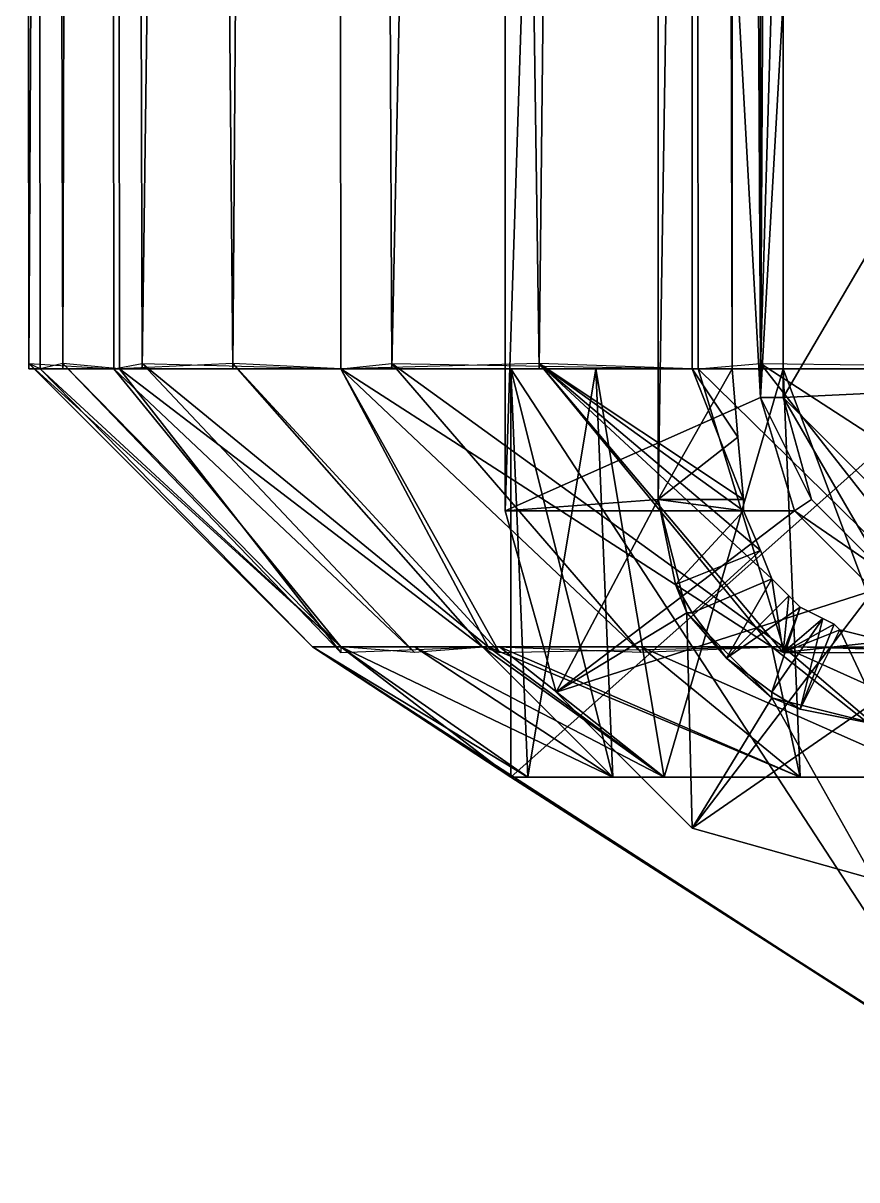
# Model space of a CAD drawing. Header units: metres. Extents: x -0.073 to 0.073, y -0.252 to 0.252.
# Drawn here: x -0.06094 to -0.05175, y -0.10175 to -0.089 of the extents above; entities that cross this region are included whole.
import ezdxf

# ---------------------------------------------------------------- set-up
doc = ezdxf.new("R2010")
doc.units = ezdxf.units.M
for name, color, linetype in [('Object_0045', 9, 'CONTINUOUS'), ('Object_0049', 9, 'CONTINUOUS'), ('Object_0050', 9, 'CONTINUOUS'), ('Object_0051', 9, 'CONTINUOUS'), ('Object_0054', 9, 'CONTINUOUS'), ('Object_0055', 9, 'CONTINUOUS'), ('Object_0061', 9, 'CONTINUOUS'), ('Object_0063', 9, 'CONTINUOUS'), ('Object_0071', 9, 'CONTINUOUS'), ('Object_0080', 9, 'CONTINUOUS'), ('Object_0106', 9, 'CONTINUOUS'), ('Object_0115', 9, 'CONTINUOUS'), ('Object_0119', 9, 'CONTINUOUS'), ('Object_0121', 9, 'CONTINUOUS'), ('Object_0123', 9, 'CONTINUOUS'), ('Object_0127', 9, 'CONTINUOUS'), ('Object_0131', 9, 'CONTINUOUS'), ('Object_0138', 9, 'CONTINUOUS'), ('Object_0144', 9, 'CONTINUOUS'), ('Object_0155', 9, 'CONTINUOUS')]:
    doc.layers.add(name, color=color, linetype=linetype)

msp = doc.modelspace()

# ---------------------------------------------------------------- linework, layer by layer
at = {"layer": 'Object_0045'}
for points in [[(-0.0505, -0.092812, 0.085625), (-0.055563, -0.092812, 0.085625), (-0.049375, -0.092812, 0.079375)], [(-0.054625, -0.092812, 0.079563), (-0.049375, -0.092812, 0.079375), (-0.055563, -0.092812, 0.085625)], [(-0.049375, -0.092812, 0.079375), (-0.054625, -0.092812, 0.079563), (-0.046813, -0.092812, 0.073437)], [(-0.054625, -0.092812, 0.079563), (-0.052563, -0.092812, 0.073688), (-0.046813, -0.092812, 0.073437)], [(-0.0495, -0.092812, 0.068375), (-0.046813, -0.092812, 0.073437), (-0.052563, -0.092812, 0.073688)]]:
    msp.add_3dface(points, dxfattribs=at)
at = {"layer": 'Object_0049'}
for points in [[(-0.060875, -0.09275, 0.085375), (-0.05775, -0.095875, 0.085562), (-0.06075, -0.092812, 0.0875)], [(-0.05775, -0.095875, 0.085562), (-0.060875, -0.09275, 0.085375), (-0.057438, -0.095875, 0.08375)], [(-0.059938, -0.092812, 0.079563), (-0.057438, -0.095875, 0.08375), (-0.060875, -0.09275, 0.085375)], [(-0.06075, -0.092812, 0.0875), (-0.057438, -0.095875, 0.091312), (-0.0605, -0.09275, 0.093062)], [(-0.057438, -0.095875, 0.091312), (-0.06075, -0.092812, 0.0875), (-0.05775, -0.095875, 0.085562)], [(-0.0605, -0.09275, 0.093062), (-0.057438, -0.095937, 0.092563), (-0.059875, -0.092812, 0.095437)], [(-0.057438, -0.095937, 0.092563), (-0.0605, -0.09275, 0.093062), (-0.057438, -0.095875, 0.091312)], [(-0.059625, -0.09275, 0.077688), (-0.056625, -0.095937, 0.0785), (-0.059938, -0.092812, 0.079563)], [(-0.057438, -0.095875, 0.08375), (-0.059938, -0.092812, 0.079563), (-0.056625, -0.095937, 0.0785)], [(-0.059875, -0.092812, 0.095437), (-0.055875, -0.095875, 0.09875), (-0.058625, -0.09275, 0.100562)], [(-0.055875, -0.095875, 0.09875), (-0.059875, -0.092812, 0.095437), (-0.057438, -0.095937, 0.092563)], [(-0.056625, -0.095937, 0.0785), (-0.059625, -0.09275, 0.077688), (-0.055813, -0.095875, 0.076313)], [(-0.057438, -0.092812, 0.071937), (-0.055813, -0.095875, 0.076313), (-0.059625, -0.09275, 0.077688)], [(-0.058625, -0.09275, 0.100562), (-0.055687, -0.095937, 0.0995), (-0.057438, -0.092812, 0.103)], [(-0.055687, -0.095937, 0.0995), (-0.058625, -0.09275, 0.100562), (-0.055875, -0.095875, 0.09875)], [(-0.057438, -0.092812, 0.103), (-0.052687, -0.095875, 0.105688), (-0.05525, -0.09275, 0.107562)], [(-0.056875, -0.09275, 0.070437), (-0.054125, -0.095937, 0.071875), (-0.057438, -0.092812, 0.071937)], [(-0.052687, -0.095875, 0.105688), (-0.057438, -0.092812, 0.103), (-0.055687, -0.095937, 0.0995)], [(-0.055813, -0.095875, 0.076313), (-0.057438, -0.092812, 0.071937), (-0.054125, -0.095937, 0.071875)], [(-0.054125, -0.095937, 0.071875), (-0.056875, -0.09275, 0.070437), (-0.052563, -0.095875, 0.069438)], [(-0.0535, -0.092812, 0.065), (-0.052563, -0.095875, 0.069438), (-0.056875, -0.09275, 0.070437)], [(-0.052687, -0.095125, 0.10725), (-0.052813, -0.094812, 0.1075), (-0.05525, -0.09275, 0.107562)], [(-0.052813, -0.094812, 0.1075), (-0.053, -0.094375, 0.108125), (-0.05525, -0.09275, 0.107562)], [(-0.053, -0.09425, 0.108313), (-0.05525, -0.09275, 0.107562), (-0.053, -0.094375, 0.108125)], [(-0.05525, -0.09275, 0.107562), (-0.053, -0.09425, 0.108313), (-0.053563, -0.092812, 0.110063)], [(-0.05525, -0.09275, 0.107562), (-0.052563, -0.095937, 0.105875), (-0.052687, -0.095125, 0.10725)], [(-0.052563, -0.095937, 0.105875), (-0.05525, -0.09275, 0.107562), (-0.052687, -0.095875, 0.105688)], [(-0.053063, -0.093562, 0.1095), (-0.053563, -0.092812, 0.110063), (-0.053, -0.09425, 0.108313)], [(-0.053563, -0.092812, 0.110063), (-0.053063, -0.093562, 0.1095), (-0.053125, -0.092812, 0.110687)], [(-0.052813, -0.09275, 0.063875), (-0.050313, -0.095937, 0.065813), (-0.0535, -0.092812, 0.065)], [(-0.052563, -0.095875, 0.069438), (-0.0535, -0.092812, 0.065), (-0.050313, -0.095937, 0.065813)], [(-0.050313, -0.095937, 0.065813), (-0.052813, -0.09275, 0.063875), (-0.048, -0.095875, 0.063375)], [(-0.048125, -0.092812, 0.059), (-0.048, -0.095875, 0.063375), (-0.052813, -0.09275, 0.063875)], [(-0.0525, -0.095313, 0.107125), (-0.052687, -0.095125, 0.10725), (-0.052563, -0.095937, 0.105875)], [(-0.052563, -0.095937, 0.105875), (-0.052375, -0.095438, 0.107125), (-0.0525, -0.095313, 0.107125)], [(-0.052375, -0.095438, 0.107125), (-0.052563, -0.095937, 0.105875), (-0.052125, -0.095563, 0.107188)], [(-0.052, -0.095625, 0.107313), (-0.052125, -0.095563, 0.107188), (-0.052563, -0.095937, 0.105875)], [(-0.052563, -0.095937, 0.105875), (-0.051938, -0.095687, 0.107313), (-0.052, -0.095625, 0.107313)], [(-0.051938, -0.095687, 0.107313), (-0.052563, -0.095937, 0.105875), (-0.051438, -0.095812, 0.107875)], [(-0.049563, -0.095937, 0.110125), (-0.051438, -0.095812, 0.107875), (-0.052563, -0.095937, 0.105875)]]:
    msp.add_3dface(points, dxfattribs=at)
at = {"layer": 'Object_0050'}
for points in [[(-0.060063, 0.064063, 0.079563), (-0.060875, -0.092812, 0.085375), (-0.060937, 0.064063, 0.0875)], [(-0.060875, -0.092812, 0.085375), (-0.06075, -0.092812, 0.0875), (-0.060937, 0.064063, 0.0875)], [(-0.0605, -0.092812, 0.093062), (-0.060937, 0.064063, 0.0875), (-0.06075, -0.092812, 0.0875)], [(-0.060937, 0.064063, 0.0875), (-0.0605, -0.092812, 0.093062), (-0.060063, 0.064063, 0.095437)], [(-0.060875, -0.092812, 0.085375), (-0.060063, 0.064063, 0.079563), (-0.059938, -0.092812, 0.079563)], [(-0.0605, -0.092812, 0.093062), (-0.059875, -0.092812, 0.095437), (-0.060063, 0.064063, 0.095437)], [(-0.057563, 0.064063, 0.071875), (-0.059625, -0.092812, 0.077688), (-0.060063, 0.064063, 0.079563)], [(-0.059625, -0.092812, 0.077688), (-0.059938, -0.092812, 0.079563), (-0.060063, 0.064063, 0.079563)], [(-0.058625, -0.092812, 0.100562), (-0.060063, 0.064063, 0.095437), (-0.059875, -0.092812, 0.095437)], [(-0.060063, 0.064063, 0.095437), (-0.058625, -0.092812, 0.100562), (-0.057563, 0.064063, 0.103125)], [(-0.059625, -0.092812, 0.077688), (-0.057563, 0.064063, 0.071875), (-0.057438, -0.092812, 0.071937)], [(-0.058625, -0.092812, 0.100562), (-0.057438, -0.092812, 0.103), (-0.057563, 0.064063, 0.103125)], [(-0.053563, 0.064063, 0.064937), (-0.056875, -0.092812, 0.070437), (-0.057563, 0.064063, 0.071875)], [(-0.056875, -0.092812, 0.070437), (-0.057438, -0.092812, 0.071937), (-0.057563, 0.064063, 0.071875)], [(-0.05525, -0.092812, 0.107562), (-0.057563, 0.064063, 0.103125), (-0.057438, -0.092812, 0.103)], [(-0.057563, 0.064063, 0.103125), (-0.05525, -0.092812, 0.107562), (-0.053563, 0.064063, 0.110063)], [(-0.056875, -0.092812, 0.070437), (-0.053563, 0.064063, 0.064937), (-0.0535, -0.092812, 0.065)], [(-0.053563, -0.092812, 0.110063), (-0.053563, 0.064063, 0.110063), (-0.05525, -0.092812, 0.107562)], [(-0.053125, -0.092812, 0.110687), (-0.053125, -0.042563, 0.110687), (-0.053563, 0.064063, 0.110063)], [(-0.048188, 0.064063, 0.058938), (-0.052813, -0.092812, 0.063875), (-0.053563, 0.064063, 0.064937)], [(-0.052813, -0.092812, 0.063875), (-0.0535, -0.092812, 0.065), (-0.053563, 0.064063, 0.064937)], [(-0.053563, 0.064063, 0.110063), (-0.053563, -0.092812, 0.110063), (-0.053125, -0.092812, 0.110687)], [(-0.052813, -0.092812, 0.063875), (-0.048188, 0.064063, 0.058938), (-0.048125, -0.092812, 0.059)]]:
    msp.add_3dface(points, dxfattribs=at)
at = {"layer": 'Object_0051'}
for points in [[(-0.05775, -0.095875, 0.085562), (-0.055563, -0.097312, 0.089375), (-0.057438, -0.095875, 0.091312)], [(-0.055563, -0.097312, 0.089375), (-0.05775, -0.095875, 0.085562), (-0.0505, -0.100562, 0.089375)], [(-0.05775, -0.095875, 0.085562), (-0.055563, -0.097312, 0.085625), (-0.0505, -0.100562, 0.089375)], [(-0.055563, -0.097312, 0.085625), (-0.05775, -0.095875, 0.085562), (-0.055375, -0.097312, 0.083937)], [(-0.057438, -0.095875, 0.08375), (-0.055375, -0.097312, 0.083937), (-0.05775, -0.095875, 0.085562)], [(-0.057438, -0.095875, 0.092563), (-0.054438, -0.097312, 0.095437), (-0.055875, -0.095875, 0.09875)], [(-0.054438, -0.097312, 0.095437), (-0.057438, -0.095875, 0.092563), (-0.055375, -0.097312, 0.091063)], [(-0.057438, -0.095875, 0.091312), (-0.055375, -0.097312, 0.091063), (-0.057438, -0.095875, 0.092563)], [(-0.055375, -0.097312, 0.091063), (-0.057438, -0.095875, 0.091312), (-0.055563, -0.097312, 0.089375)], [(-0.055375, -0.097312, 0.083937), (-0.057438, -0.095875, 0.08375), (-0.054438, -0.097312, 0.079563)], [(-0.056625, -0.095875, 0.0785), (-0.054438, -0.097312, 0.079563), (-0.057438, -0.095875, 0.08375)], [(-0.054438, -0.097312, 0.079563), (-0.056625, -0.095875, 0.0785), (-0.053875, -0.097312, 0.076938)], [(-0.055813, -0.095875, 0.076313), (-0.053875, -0.097312, 0.076938), (-0.056625, -0.095875, 0.0785)], [(-0.055875, -0.095875, 0.09875), (-0.053875, -0.097312, 0.098062), (-0.055687, -0.095875, 0.0995)], [(-0.053875, -0.097312, 0.098062), (-0.055875, -0.095875, 0.09875), (-0.054438, -0.097312, 0.095437)], [(-0.053875, -0.097312, 0.076938), (-0.055813, -0.095875, 0.076313), (-0.052375, -0.097312, 0.073812)], [(-0.054125, -0.095875, 0.071875), (-0.052375, -0.097312, 0.073812), (-0.055813, -0.095875, 0.076313)], [(-0.055687, -0.095875, 0.0995), (-0.052375, -0.097312, 0.101188), (-0.052687, -0.095875, 0.105688)], [(-0.052375, -0.097312, 0.101188), (-0.055687, -0.095875, 0.0995), (-0.053875, -0.097312, 0.098062)], [(-0.052375, -0.097312, 0.073812), (-0.054125, -0.095875, 0.071875), (-0.050875, -0.097312, 0.070437)], [(-0.052563, -0.095875, 0.069438), (-0.050875, -0.097312, 0.070437), (-0.054125, -0.095875, 0.071875)], [(-0.052687, -0.095875, 0.105688), (-0.050875, -0.097312, 0.104563), (-0.052563, -0.095875, 0.105875)], [(-0.050875, -0.097312, 0.104563), (-0.052687, -0.095875, 0.105688), (-0.052375, -0.097312, 0.101188)], [(-0.052563, -0.095875, 0.105875), (-0.049375, -0.097312, 0.1065), (-0.049563, -0.095937, 0.110125)], [(-0.049375, -0.097312, 0.1065), (-0.052563, -0.095875, 0.105875), (-0.050875, -0.097312, 0.104563)], [(-0.050875, -0.097312, 0.070437), (-0.052563, -0.095875, 0.069438), (-0.049375, -0.097312, 0.0685)], [(-0.050313, -0.095875, 0.065813), (-0.049375, -0.097312, 0.0685), (-0.052563, -0.095875, 0.069438)], [(-0.048625, -0.10175, 0.089375), (-0.055563, -0.097312, 0.085625), (-0.0505, -0.100562, 0.085625)], [(-0.048625, -0.10175, 0.089375), (-0.0505, -0.100562, 0.089375), (-0.055563, -0.097312, 0.085625)]]:
    msp.add_3dface(points, dxfattribs=at)
at = {"layer": 'Object_0054'}
for points in [[(-0.053938, -0.09425, 0.12625), (-0.053, -0.094375, 0.108125), (-0.05375, -0.095188, 0.126188)], [(-0.053, -0.094375, 0.108125), (-0.053938, -0.09425, 0.12625), (-0.053, -0.09425, 0.108313)], [(-0.052813, -0.094812, 0.1075), (-0.05375, -0.095188, 0.126188), (-0.053, -0.094375, 0.108125)], [(-0.05375, -0.095188, 0.126188), (-0.052813, -0.094812, 0.1075), (-0.053563, -0.0955, 0.126188)], [(-0.052687, -0.095125, 0.10725), (-0.053563, -0.0955, 0.126188), (-0.052813, -0.094812, 0.1075)], [(-0.053563, -0.0955, 0.126188), (-0.052687, -0.095125, 0.10725), (-0.053188, -0.096, 0.126188)], [(-0.0525, -0.095313, 0.107125), (-0.053188, -0.096, 0.126188), (-0.052687, -0.095125, 0.10725)], [(-0.052375, -0.095438, 0.107125), (-0.053188, -0.096, 0.126188), (-0.0525, -0.095313, 0.107125)], [(-0.053188, -0.096, 0.126188), (-0.052375, -0.095438, 0.107125), (-0.052687, -0.096375, 0.126188)], [(-0.052125, -0.095563, 0.107188), (-0.052687, -0.096375, 0.126188), (-0.052375, -0.095438, 0.107125)], [(-0.052687, -0.096375, 0.126188), (-0.052125, -0.095563, 0.107188), (-0.052375, -0.096563, 0.126188)], [(-0.052, -0.095625, 0.107313), (-0.052375, -0.096563, 0.126188), (-0.052125, -0.095563, 0.107188)], [(-0.051938, -0.095687, 0.107313), (-0.052375, -0.096563, 0.126188), (-0.052, -0.095625, 0.107313)], [(-0.052375, -0.096563, 0.126188), (-0.051938, -0.095687, 0.107313), (-0.051438, -0.09675, 0.12625)], [(-0.051438, -0.095812, 0.107875), (-0.051438, -0.09675, 0.12625), (-0.051938, -0.095687, 0.107313)]]:
    msp.add_3dface(points, dxfattribs=at)
at = {"layer": 'Object_0055'}
for points in [[(-0.053938, -0.09425, 0.12625), (-0.053938, -0.042563, 0.12625), (-0.053125, -0.042563, 0.110687)], [(-0.053125, -0.042563, 0.110687), (-0.053125, -0.092812, 0.110687), (-0.053938, -0.09425, 0.12625)], [(-0.053063, -0.093562, 0.1095), (-0.053938, -0.09425, 0.12625), (-0.053125, -0.092812, 0.110687)], [(-0.053938, -0.09425, 0.12625), (-0.053063, -0.093562, 0.1095), (-0.053, -0.09425, 0.108313)]]:
    msp.add_3dface(points, dxfattribs=at)
at = {"layer": 'Object_0061'}
for points in [[(-0.055625, -0.094375, 0.132812), (-0.055063, -0.096375, 0.129375), (-0.055063, -0.096375, 0.132812)], [(-0.055063, -0.096375, 0.129375), (-0.055625, -0.094375, 0.132812), (-0.055625, -0.094375, 0.129375)], [(-0.055063, -0.096375, 0.132812), (-0.053563, -0.097875, 0.129375), (-0.053563, -0.097875, 0.132812)], [(-0.053563, -0.097875, 0.129375), (-0.055063, -0.096375, 0.132812), (-0.055063, -0.096375, 0.129375)], [(-0.051562, -0.098437, 0.129375), (-0.051562, -0.098437, 0.132812), (-0.053563, -0.097875, 0.132812)], [(-0.051562, -0.098437, 0.129375), (-0.053563, -0.097875, 0.132812), (-0.053563, -0.097875, 0.129375)]]:
    msp.add_3dface(points, dxfattribs=at)
at = {"layer": 'Object_0063'}
for points in [[(-0.055625, -0.0425, 0.129375), (-0.055625, -0.094375, 0.129375), (-0.055625, -0.0425, 0.132812)], [(-0.055625, -0.094375, 0.132812), (-0.055625, -0.0425, 0.132812), (-0.055625, -0.094375, 0.129375)]]:
    msp.add_3dface(points, dxfattribs=at)
at = {"layer": 'Object_0071'}
for points in [[(-0.053938, -0.09425, 0.12625), (-0.05375, -0.095188, 0.126188), (-0.053938, -0.09425, 0.129375)], [(-0.053625, -0.0955, 0.129375), (-0.053938, -0.09425, 0.129375), (-0.05375, -0.095188, 0.126188)], [(-0.05375, -0.095188, 0.126188), (-0.053563, -0.0955, 0.126188), (-0.053625, -0.0955, 0.129375)], [(-0.053188, -0.096, 0.126188), (-0.053625, -0.0955, 0.129375), (-0.053563, -0.0955, 0.126188)], [(-0.053625, -0.0955, 0.129375), (-0.053188, -0.096, 0.126188), (-0.052687, -0.096438, 0.129375)], [(-0.053188, -0.096, 0.126188), (-0.052687, -0.096375, 0.126188), (-0.052687, -0.096438, 0.129375)], [(-0.052375, -0.096563, 0.126188), (-0.052687, -0.096438, 0.129375), (-0.052687, -0.096375, 0.126188)], [(-0.052687, -0.096438, 0.129375), (-0.052375, -0.096563, 0.126188), (-0.051438, -0.09675, 0.129375)], [(-0.051438, -0.09675, 0.12625), (-0.051438, -0.09675, 0.129375), (-0.052375, -0.096563, 0.126188)]]:
    msp.add_3dface(points, dxfattribs=at)
at = {"layer": 'Object_0080'}
for points in [[(-0.0505, -0.092812, 0.089375), (-0.055563, -0.092812, 0.089375), (-0.0505, -0.100562, 0.089375)], [(-0.055563, -0.097312, 0.089375), (-0.0505, -0.100562, 0.089375), (-0.055563, -0.092812, 0.089375)]]:
    msp.add_3dface(points, dxfattribs=at)
at = {"layer": 'Object_0106'}
for points in [[(-0.055563, -0.092812, 0.085625), (-0.0505, -0.092812, 0.085625), (-0.055563, -0.097312, 0.085625)], [(-0.0505, -0.100562, 0.085625), (-0.055563, -0.097312, 0.085625), (-0.0505, -0.092812, 0.085625)]]:
    msp.add_3dface(points, dxfattribs=at)
at = {"layer": 'Object_0115'}
for points in [[(-0.052563, -0.08875, 0.137187), (-0.052563, -0.093125, 0.137187), (-0.05, -0.08875, 0.137187)], [(-0.045938, -0.092812, 0.137187), (-0.05, -0.08875, 0.137187), (-0.052563, -0.093125, 0.137187)], [(-0.052563, -0.093125, 0.137187), (-0.050313, -0.095375, 0.137187), (-0.045938, -0.092812, 0.137187)], [(-0.050313, -0.095375, 0.137187), (-0.052563, -0.093125, 0.137187), (-0.051438, -0.095062, 0.137187)], [(-0.05225, -0.09425, 0.137187), (-0.051438, -0.095062, 0.137187), (-0.052563, -0.093125, 0.137187)]]:
    msp.add_3dface(points, dxfattribs=at)
at = {"layer": 'Object_0119'}
for points in [[(-0.055563, -0.092812, 0.085625), (-0.055563, -0.097312, 0.085625), (-0.055375, -0.097312, 0.083937)], [(-0.055563, -0.092812, 0.085625), (-0.055375, -0.097312, 0.083937), (-0.054625, -0.092812, 0.079563)], [(-0.055375, -0.097312, 0.083937), (-0.054438, -0.097312, 0.079563), (-0.054625, -0.092812, 0.079563)], [(-0.053875, -0.097312, 0.076938), (-0.054625, -0.092812, 0.079563), (-0.054438, -0.097312, 0.079563)], [(-0.054625, -0.092812, 0.079563), (-0.053875, -0.097312, 0.076938), (-0.052563, -0.092812, 0.073688)], [(-0.053875, -0.097312, 0.076938), (-0.052375, -0.097312, 0.073812), (-0.052563, -0.092812, 0.073688)], [(-0.050875, -0.097312, 0.070437), (-0.052563, -0.092812, 0.073688), (-0.052375, -0.097312, 0.073812)], [(-0.052563, -0.092812, 0.073688), (-0.050875, -0.097312, 0.070437), (-0.0495, -0.092812, 0.068375)]]:
    msp.add_3dface(points, dxfattribs=at)
at = {"layer": 'Object_0121'}
for points in [[(-0.055563, -0.092812, 0.089375), (-0.0505, -0.092812, 0.089375), (-0.054625, -0.092812, 0.095437)], [(-0.049375, -0.092812, 0.095625), (-0.054625, -0.092812, 0.095437), (-0.0505, -0.092812, 0.089375)], [(-0.054625, -0.092812, 0.095437), (-0.049375, -0.092812, 0.095625), (-0.052563, -0.092812, 0.101312)], [(-0.046813, -0.092812, 0.101563), (-0.052563, -0.092812, 0.101312), (-0.049375, -0.092812, 0.095625)], [(-0.052563, -0.092812, 0.101312), (-0.046813, -0.092812, 0.101563), (-0.0495, -0.092812, 0.106625)]]:
    msp.add_3dface(points, dxfattribs=at)
at = {"layer": 'Object_0123'}
for points in [[(-0.054625, -0.092812, 0.095437), (-0.054438, -0.097312, 0.095437), (-0.055563, -0.092812, 0.089375)], [(-0.055375, -0.097312, 0.091063), (-0.055563, -0.092812, 0.089375), (-0.054438, -0.097312, 0.095437)], [(-0.055563, -0.092812, 0.089375), (-0.055375, -0.097312, 0.091063), (-0.055563, -0.097312, 0.089375)], [(-0.052563, -0.092812, 0.101312), (-0.053875, -0.097312, 0.098062), (-0.054625, -0.092812, 0.095437)], [(-0.054438, -0.097312, 0.095437), (-0.054625, -0.092812, 0.095437), (-0.053875, -0.097312, 0.098062)], [(-0.053875, -0.097312, 0.098062), (-0.052563, -0.092812, 0.101312), (-0.052375, -0.097312, 0.101188)], [(-0.0495, -0.092812, 0.106625), (-0.050875, -0.097312, 0.104563), (-0.052563, -0.092812, 0.101312)], [(-0.050875, -0.097312, 0.104563), (-0.052375, -0.097312, 0.101188), (-0.052563, -0.092812, 0.101312)]]:
    msp.add_3dface(points, dxfattribs=at)
at = {"layer": 'Object_0127'}
for points in [[(-0.052438, -0.094375, 0.132812), (-0.05225, -0.09425, 0.137187), (-0.052813, -0.093125, 0.132812)], [(-0.052563, -0.093125, 0.137187), (-0.052813, -0.093125, 0.132812), (-0.05225, -0.09425, 0.137187)], [(-0.05225, -0.09425, 0.137187), (-0.052438, -0.094375, 0.132812), (-0.051438, -0.095062, 0.137187)], [(-0.051562, -0.09525, 0.132812), (-0.051438, -0.095062, 0.137187), (-0.052438, -0.094375, 0.132812)]]:
    msp.add_3dface(points, dxfattribs=at)
at = {"layer": 'Object_0131'}
for points in [[(-0.053938, -0.09425, 0.129375), (-0.053938, -0.042563, 0.129375), (-0.053938, -0.09425, 0.12625)], [(-0.053938, -0.042563, 0.12625), (-0.053938, -0.09425, 0.12625), (-0.053938, -0.042563, 0.129375)]]:
    msp.add_3dface(points, dxfattribs=at)
at = {"layer": 'Object_0138'}
for points in [[(-0.052813, -0.04375, 0.132812), (-0.052813, -0.093125, 0.132812), (-0.052563, -0.048125, 0.137187)], [(-0.052563, -0.08875, 0.137187), (-0.052563, -0.048125, 0.137187), (-0.052813, -0.093125, 0.132812)], [(-0.052813, -0.093125, 0.132812), (-0.052563, -0.093125, 0.137187), (-0.052563, -0.08875, 0.137187)]]:
    msp.add_3dface(points, dxfattribs=at)
at = {"layer": 'Object_0144'}
for points in [[(-0.052813, -0.04375, 0.132812), (-0.055625, -0.0425, 0.132812), (-0.052813, -0.093125, 0.132812)], [(-0.055625, -0.094375, 0.132812), (-0.052813, -0.093125, 0.132812), (-0.055625, -0.0425, 0.132812)], [(-0.052813, -0.093125, 0.132812), (-0.055625, -0.094375, 0.132812), (-0.052438, -0.094375, 0.132812)], [(-0.055063, -0.096375, 0.132812), (-0.052438, -0.094375, 0.132812), (-0.055625, -0.094375, 0.132812)], [(-0.052438, -0.094375, 0.132812), (-0.055063, -0.096375, 0.132812), (-0.051562, -0.09525, 0.132812)], [(-0.053563, -0.097875, 0.132812), (-0.051562, -0.09525, 0.132812), (-0.055063, -0.096375, 0.132812)], [(-0.051562, -0.09525, 0.132812), (-0.053563, -0.097875, 0.132812), (-0.050313, -0.095625, 0.132812)], [(-0.051562, -0.098437, 0.132812), (-0.050313, -0.095625, 0.132812), (-0.053563, -0.097875, 0.132812)]]:
    msp.add_3dface(points, dxfattribs=at)
at = {"layer": 'Object_0155'}
for points in [[(-0.055625, -0.0425, 0.129375), (-0.053938, -0.042563, 0.129375), (-0.055625, -0.094375, 0.129375)], [(-0.053938, -0.09425, 0.129375), (-0.055625, -0.094375, 0.129375), (-0.053938, -0.042563, 0.129375)], [(-0.055625, -0.094375, 0.129375), (-0.053938, -0.09425, 0.129375), (-0.055063, -0.096375, 0.129375)], [(-0.053625, -0.0955, 0.129375), (-0.055063, -0.096375, 0.129375), (-0.053938, -0.09425, 0.129375)], [(-0.055063, -0.096375, 0.129375), (-0.053625, -0.0955, 0.129375), (-0.053563, -0.097875, 0.129375)], [(-0.052687, -0.096438, 0.129375), (-0.053563, -0.097875, 0.129375), (-0.053625, -0.0955, 0.129375)], [(-0.053563, -0.097875, 0.129375), (-0.052687, -0.096438, 0.129375), (-0.051562, -0.098437, 0.129375)], [(-0.051438, -0.09675, 0.129375), (-0.051562, -0.098437, 0.129375), (-0.052687, -0.096438, 0.129375)]]:
    msp.add_3dface(points, dxfattribs=at)

doc.saveas('drawing.dxf')
